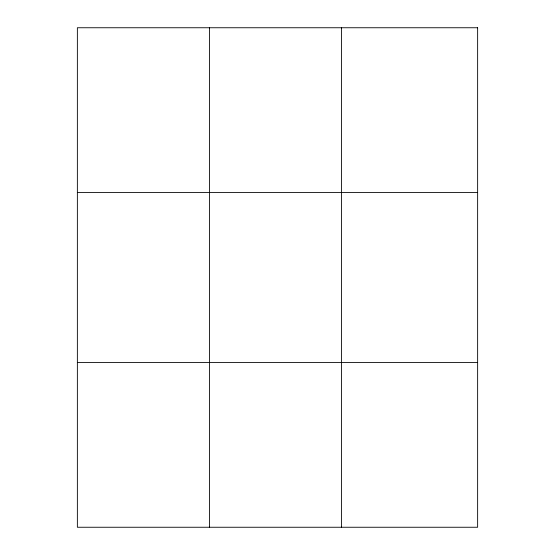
<?xml version="1.0" encoding="UTF-8"?>
<svg xmlns="http://www.w3.org/2000/svg" width="555" height="555" viewBox="0 0 555 555"><rect width="100%" height="100%" fill="white"/><g stroke="black" fill="none" stroke-linecap="round" stroke-linejoin="round"><path stroke-width="0.83" d="M209.457 527.25L209.457 27.75M341.54 527.25L341.54 27.75M77.367 192.585L477.633 192.585M77.367 362.415L477.633 362.415M477.633 27.75L477.633 527.25L77.367 527.25L77.367 27.75L477.633 27.75"/></g></svg>
